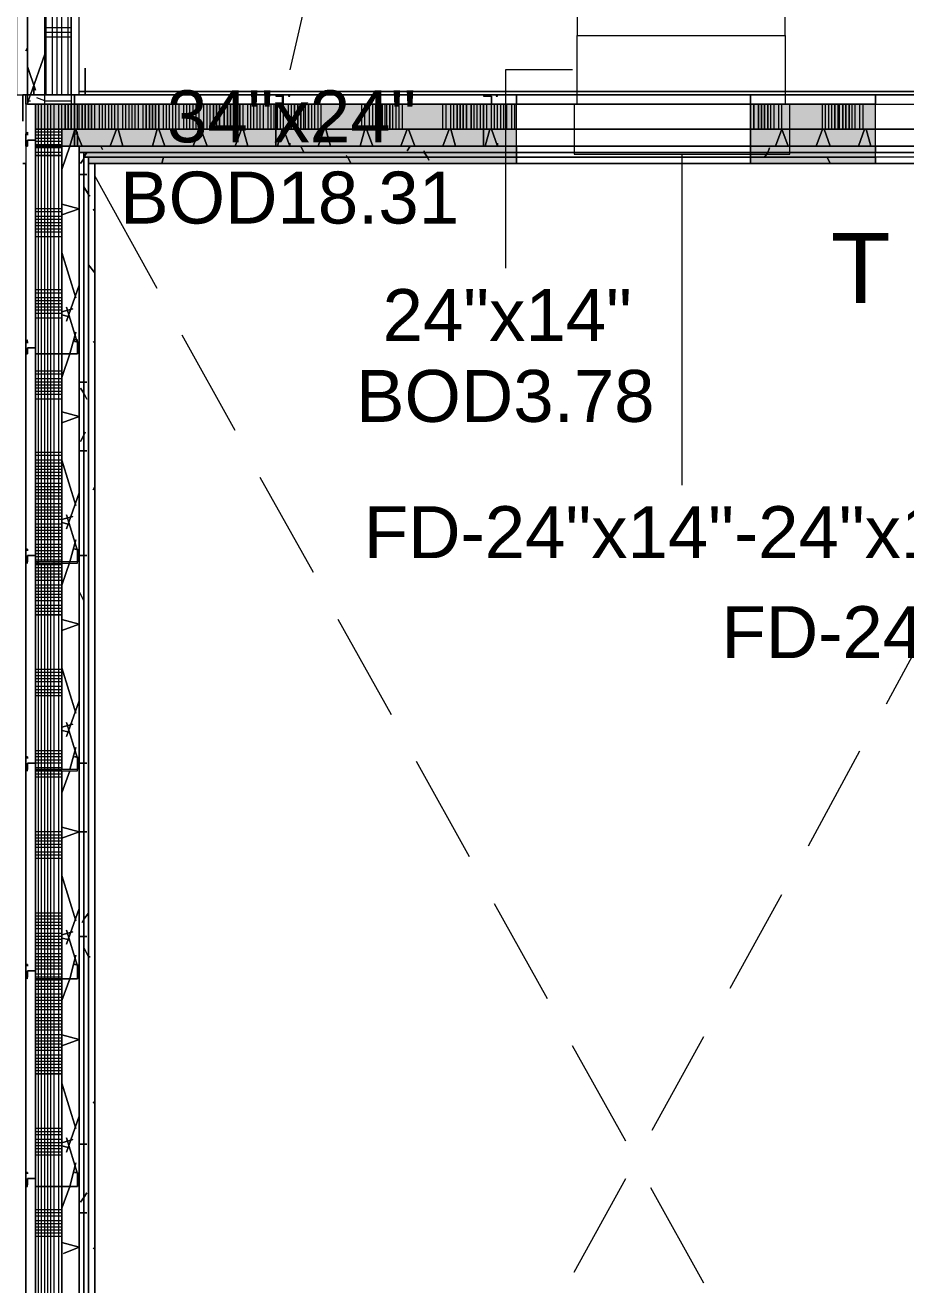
# Model space of a CAD drawing. Header units: metres. Extents: x 29 to 268, y -7 to 151.
# Drawn here: x 74.575 to 77.159, y 29.412 to 33.108 of the extents above; entities that cross this region are included whole.
import ezdxf

# ---------------------------------------------------------------- set-up
doc = ezdxf.new("R2010")
doc.units = ezdxf.units.M
doc.layers.add('HVAC - Ductos', color=5, linetype='Continuous', lineweight=50)
doc.layers.add('PDF2_Geometry', color=7, linetype='Continuous', true_color=0xaaaaaa)
doc.layers.add('PDF2_Solid Fills', color=7, linetype='Continuous', true_color=0xffffff)
doc.layers.add('PDF2_Text', color=7, linetype='Continuous')
doc.styles.add('PDF Helvetica', font='')
doc.styles.get('PDF Helvetica').set_extended_font_data('Helvetica')

msp = doc.modelspace()

# ---------------------------------------------------------------- hatches: boundary and pattern name
at = {"layer": 'PDF2_Solid Fills', "lineweight": 0, "transparency": 33554559}
h = msp.add_hatch(color=256, dxfattribs=at)
h.paths.add_polyline_path([(76.0164, 32.8033), (76.0164, 32.8767), (74.6048, 32.8767), (74.6048, 32.8033)])
h.paths.add_polyline_path([(78.0285, 32.8767), (78.0285, 32.8033), (78.0744, 32.8033), (78.0744, 32.8767)])
h.paths.add_polyline_path([(77.7535, 32.8767), (77.7535, 32.8033), (78.0239, 32.8033), (78.0239, 32.8767)])
h.paths.add_polyline_path([(76.7039, 32.8767), (76.7039, 32.8033), (77.0706, 32.8033), (77.0706, 32.8767)])
h = msp.add_hatch(color=256, dxfattribs=at)
h.paths.add_polyline_path([(76.0164, 32.8033), (76.0164, 32.8767), (74.6048, 32.8767), (74.6048, 32.8033)])
h.paths.add_polyline_path([(78.0285, 32.8767), (78.0285, 32.8033), (78.0744, 32.8033), (78.0744, 32.8767)])
h.paths.add_polyline_path([(77.7535, 32.8767), (77.7535, 32.8033), (78.0239, 32.8033), (78.0239, 32.8767)])
h.paths.add_polyline_path([(76.7039, 32.8767), (76.7039, 32.8033), (77.0706, 32.8033), (77.0706, 32.8767)])
h = msp.add_hatch(color=256, dxfattribs=at)
h.paths.add_polyline_path([(76.0164, 32.7529), (76.0164, 32.8033), (74.6827, 32.8033), (74.6827, 32.7529)])
h.paths.add_polyline_path([(77.7535, 32.8033), (77.7535, 32.7529), (78.0239, 32.7529), (78.0239, 32.8033)])
h.paths.add_polyline_path([(76.7039, 32.8033), (76.7039, 32.7529), (77.0706, 32.7529), (77.0706, 32.8033)])
h = msp.add_hatch(color=256, dxfattribs=at)
h.paths.add_polyline_path([(76.0164, 32.7529), (76.0164, 32.8033), (74.6827, 32.8033), (74.6827, 32.7529)])
h.paths.add_polyline_path([(77.7535, 32.8033), (77.7535, 32.7529), (78.0239, 32.7529), (78.0239, 32.8033)])
h.paths.add_polyline_path([(76.7039, 32.8033), (76.7039, 32.7529), (77.0706, 32.7529), (77.0706, 32.8033)])
h = msp.add_hatch(color=256, dxfattribs=at)
h.paths.add_polyline_path([(76.0164, 32.7345), (76.0164, 32.7529), (74.7331, 32.7529), (74.7331, 32.7345)])
h.paths.add_polyline_path([(77.7535, 32.7529), (77.7535, 32.7345), (78.0102, 32.7345), (78.0102, 32.7529)])
h.paths.add_polyline_path([(76.7039, 32.7529), (76.7039, 32.7345), (77.0706, 32.7345), (77.0706, 32.7529)])
h = msp.add_hatch(color=256, dxfattribs=at)
h.paths.add_polyline_path([(76.0164, 32.7345), (76.0164, 32.7529), (74.7331, 32.7529), (74.7331, 32.7345)])
h.paths.add_polyline_path([(77.7535, 32.7529), (77.7535, 32.7345), (78.0102, 32.7345), (78.0102, 32.7529)])
h.paths.add_polyline_path([(76.7039, 32.7529), (76.7039, 32.7345), (77.0706, 32.7345), (77.0706, 32.7529)])
h = msp.add_hatch(color=256, dxfattribs=at)
h.paths.add_polyline_path([(76.0164, 32.7208), (76.0164, 32.7345), (74.7468, 32.7345), (74.7468, 32.7208)])
h.paths.add_polyline_path([(77.9919, 32.7208), (77.9919, 32.7345), (77.7535, 32.7345), (77.7535, 32.7208)])
h.paths.add_polyline_path([(77.0706, 32.7208), (77.0706, 32.7345), (76.7039, 32.7345), (76.7039, 32.7208)])
h = msp.add_hatch(color=256, dxfattribs=at)
h.paths.add_polyline_path([(76.0164, 32.7208), (76.0164, 32.7345), (74.7468, 32.7345), (74.7468, 32.7208)])
h.paths.add_polyline_path([(77.9919, 32.7208), (77.9919, 32.7345), (77.7535, 32.7345), (77.7535, 32.7208)])
h.paths.add_polyline_path([(77.0706, 32.7208), (77.0706, 32.7345), (76.7039, 32.7345), (76.7039, 32.7208)])
h = msp.add_hatch(color=256, dxfattribs=at)
h.paths.add_polyline_path([(76.0164, 32.7025), (76.0164, 32.7208), (74.7606, 32.7208), (74.7606, 32.7025)])
h.paths.add_polyline_path([(77.7535, 32.7208), (77.7535, 32.7025), (77.9781, 32.7025), (77.9781, 32.7208)])
h.paths.add_polyline_path([(76.7039, 32.7208), (76.7039, 32.7025), (77.0706, 32.7025), (77.0706, 32.7208)])
h = msp.add_hatch(color=256, dxfattribs=at)
h.paths.add_polyline_path([(76.0164, 32.7025), (76.0164, 32.7208), (74.7606, 32.7208), (74.7606, 32.7025)])
h.paths.add_polyline_path([(77.7535, 32.7208), (77.7535, 32.7025), (77.9781, 32.7025), (77.9781, 32.7208)])
h.paths.add_polyline_path([(76.7039, 32.7208), (76.7039, 32.7025), (77.0706, 32.7025), (77.0706, 32.7208)])

# ---------------------------------------------------------------- linework, layer by layer
at = {"layer": 'HVAC - Ductos', "lineweight": 0}
for points in [[(75.4068, 33.2158), (75.3518, 32.9775)], [(76.1951, 33.1791), (76.1951, 33.0783), (76.8048, 33.0783), (76.8048, 33.1791)], [(76.1814, 32.9775), (75.9843, 32.9775), (75.9843, 32.3954)], [(76.5023, 32.7299), (76.5023, 31.7583)]]:
    msp.add_lwpolyline(points, dxfattribs=at)
for points in [[(76.1951, 32.8767), (76.1951, 33.0783), (76.8048, 33.0783), (76.8048, 32.8767)], [(76.186, 32.7299), (76.8185, 32.7299), (76.8185, 32.8767), (76.186, 32.8767)]]:
    msp.add_lwpolyline(points, close=True, dxfattribs=at)
at = {"layer": 'PDF2_Geometry', "lineweight": 0}
for points in [[(74.5772, 27.8716), (74.5772, 27.3537), (74.7789, 27.3537), (74.7789, 32.7025), (76.0164, 32.7025), (76.0164, 32.9041), (74.7331, 32.9041), (74.7331, 34.3709), (74.7514, 34.3709), (75.0951, 34.3709), (75.0951, 34.5541), (74.5497, 34.5541), (73.7568, 34.5541), (73.7568, 34.3342), (74.5497, 34.3342), (74.5497, 32.9041), (74.5681, 32.9041)], [(74.5818, 34.5221), (74.5818, 32.9041), (74.5818, 34.4717)], [(74.5818, 34.3663), (74.5818, 32.9041), (74.5818, 32.8767), (74.6048, 32.8767), (74.6322, 32.8767), (74.6322, 32.9041), (74.6322, 33.5825)], [(77.0706, 32.7025), (76.7039, 32.7025), (76.7039, 32.9041), (76.7039, 32.8767), (76.0164, 32.8767), (75.9431, 32.8767), (76.0164, 32.8767), (76.0164, 32.9041), (74.7193, 32.9041), (74.7331, 32.9041), (74.7331, 34.3709), (74.7101, 34.3709), (74.7101, 34.1921), (74.7101, 33.5825), (74.7101, 32.9041), (74.7101, 32.8767), (74.6322, 32.8767)], [(74.6322, 33.5825), (74.6322, 32.9041), (74.6322, 33.5825)], [(74.7101, 33.5825), (74.7101, 32.9041), (74.7101, 33.5825)], [(74.7514, 32.9821), (74.7514, 32.9821)], [(74.5772, 32.9041), (74.5772, 32.8767), (74.5772, 32.7896)], [(74.7331, 27.3537), (74.7331, 32.7529), (74.6827, 32.7529), (74.6827, 32.1433), (74.6827, 31.5337), (74.6827, 30.9241), (74.6827, 31.5337), (74.6827, 32.1433), (74.6827, 32.7529), (74.6827, 32.8033), (74.6048, 32.8033), (74.6048, 27.3537), (74.6048, 32.7025), (74.6048, 32.8033), (74.6048, 32.8767), (74.6322, 32.8767), (74.7101, 32.8767), (74.7193, 32.8767), (75.3289, 32.8767), (74.7193, 32.8767), (74.5772, 32.8767), (74.5772, 32.9041)], [(74.5956, 32.9041), (74.5956, 32.9041)], [(74.6002, 32.9317), (74.6002, 32.9317)], [(74.6002, 32.9087), (74.6002, 32.9087)], [(74.7789, 27.3537), (74.7789, 32.7025), (76.0164, 32.7025), (76.0164, 32.9041), (76.7039, 32.9041), (76.0164, 32.9041), (76.0164, 32.8767)], [(76.7039, 32.7529), (76.7039, 32.8033), (76.0164, 32.8033), (76.0164, 32.8767), (76.7039, 32.8767), (77.0706, 32.8767), (77.7535, 32.8767), (77.7535, 32.9041), (77.0706, 32.9041), (77.0706, 32.8767), (77.7535, 32.8767)], [(77.9919, 24.5808), (77.9919, 32.7208), (77.9781, 32.7208), (77.7535, 32.7208), (77.0706, 32.7208), (77.0706, 32.7025), (77.0706, 32.9041), (77.7535, 32.9041), (77.7535, 32.8767), (77.7719, 32.8767), (77.9781, 32.8767), (78.0239, 32.8767), (77.7719, 32.8767), (77.7535, 32.8767), (77.7535, 32.9041), (78.1798, 32.9041), (78.1798, 32.8995), (78.1798, 32.8767), (78.0285, 32.8767), (78.0744, 32.8767), (78.0744, 32.8033), (78.0285, 32.8033)], [(74.5772, 32.1799), (74.5772, 32.7025), (74.5772, 27.3537), (74.5772, 27.8716), (74.5772, 27.3537), (74.6048, 27.3537), (74.6048, 32.8767), (74.5772, 32.8767), (74.5772, 32.7896)], [(75.3289, 32.8767), (74.7193, 32.8767), (74.6048, 32.8767), (74.6048, 32.8033), (74.7193, 32.8033), (75.3106, 32.8033), (75.9201, 32.8033), (76.0164, 32.8033), (76.7039, 32.8033)], [(74.6827, 30.9241), (74.6827, 31.5337), (74.6827, 32.1433), (74.6827, 32.7025), (74.6827, 32.7529), (74.6827, 32.8033), (74.7193, 32.8033), (75.3106, 32.8033), (75.9201, 32.8033), (76.0164, 32.8033), (76.0164, 32.8767), (75.9431, 32.8767)], [(74.7193, 32.8767), (74.7193, 32.8767)], [(75.9385, 32.8767), (75.3335, 32.8767)], [(75.9568, 32.8767), (75.9568, 32.8767)], [(76.7039, 32.8767), (76.7039, 32.8033), (77.0706, 32.8033), (77.7489, 32.8033), (77.0706, 32.8033), (77.0706, 32.8767)], [(75.9201, 32.84), (75.9201, 32.84)], [(74.7468, 27.3537), (74.7468, 32.7025), (74.7468, 32.7208), (74.7468, 32.7345), (76.0164, 32.7345), (76.7039, 32.7345), (76.7039, 32.7529), (76.0164, 32.7529), (76.0164, 32.8033)], [(77.0706, 32.7529), (77.0706, 32.8033)], [(74.5772, 32.7529), (74.5772, 32.1799), (74.5772, 32.7025), (74.5727, 32.7025), (74.5681, 32.7025), (74.5727, 32.7025), (74.5772, 32.7025), (74.5772, 27.3583), (74.5772, 32.7025), (74.5772, 32.1799), (74.5772, 32.7025), (74.5727, 32.7025), (74.5681, 32.7025), (74.5727, 32.7025), (74.5772, 32.7025), (74.5772, 27.3537), (74.5772, 27.8716), (74.5772, 27.3537), (74.5772, 27.8716)], [(74.5772, 32.7529), (74.5772, 32.7025), (74.5772, 32.1799)], [(74.7331, 27.3537), (74.7331, 32.7025), (74.7331, 32.7345), (74.7331, 32.7529), (76.0164, 32.7529), (76.0164, 32.7345)], [(76.0164, 32.7529), (76.7039, 32.7529), (77.0706, 32.7529), (77.7535, 32.7529), (77.7535, 32.7345), (77.9781, 32.7345), (77.9919, 32.7345), (78.0102, 32.7345), (78.0102, 24.567), (77.9919, 24.567), (77.9781, 24.567), (74.7468, 24.567), (74.7468, 24.5808), (74.7468, 24.599), (74.7468, 27.3491)], [(75.3289, 32.7529), (75.3289, 32.7529)], [(75.9523, 32.7529), (75.9523, 32.7529)], [(75.9614, 32.7575), (75.9614, 32.7621)], [(77.7535, 32.7529), (77.0706, 32.7529), (77.0706, 32.7345), (77.7535, 32.7345), (77.0706, 32.7345)], [(74.7606, 27.3537), (74.7606, 32.7025), (74.7606, 32.7208), (76.0164, 32.7208), (76.0164, 32.7025), (76.7039, 32.7025), (76.0164, 32.7025)], [(74.7789, 27.3491), (74.7789, 24.599), (74.7789, 24.5945), (77.9781, 24.5945), (77.9781, 32.7025), (77.7535, 32.7025), (77.0706, 32.7025), (77.7535, 32.7025), (77.0706, 32.7025), (77.7535, 32.7025), (77.7535, 32.7208), (77.0706, 32.7208), (77.0706, 32.7345), (76.7039, 32.7345), (76.0164, 32.7345), (76.0164, 32.7208)], [(76.7039, 32.7345), (76.7039, 32.7208), (76.0164, 32.7208), (76.7039, 32.7208), (77.0706, 32.7208)], [(76.7039, 32.7025), (76.7039, 32.7208)], [(74.7789, 32.7025), (74.7789, 27.3537), (74.7789, 32.7025)], [(74.7789, 32.7025), (76.0164, 32.7025), (74.7789, 32.7025)], [(76.7039, 32.7025), (77.0706, 32.7025), (76.7039, 32.7025)], [(74.9622, 32.3358), (74.7789, 32.6658)], [(75.1914, 31.9187), (75.0356, 32.1983)], [(74.5772, 32.1433), (74.5772, 31.5704)], [(74.5772, 32.1433), (74.5772, 31.5704)], [(74.7193, 32.1433), (74.7193, 32.1433)], [(74.7285, 32.1525), (74.7285, 32.1525)], [(75.4206, 31.5016), (75.2647, 31.7812)], [(74.5772, 31.5337), (74.5772, 30.9608)], [(74.5772, 31.5337), (74.5772, 30.9608)], [(74.6093, 31.5291), (74.6139, 31.5337)], [(77.1027, 31.1166), (77.2539, 31.3962)], [(75.6497, 31.0845), (75.4939, 31.3641)], [(76.8735, 30.6995), (77.0247, 30.9791)], [(75.8789, 30.6675), (75.7231, 30.9471)], [(74.5772, 30.9241), (74.5772, 30.3512)], [(74.5772, 30.9241), (74.5772, 30.3512)], [(74.6827, 27.3537), (74.6827, 27.8716), (74.6827, 28.4812), (74.6827, 29.0908), (74.6827, 29.7004), (74.6827, 30.31), (74.6827, 30.9196), (74.6827, 30.31), (74.6827, 29.7004), (74.6827, 29.0908), (74.6827, 28.4812), (74.6827, 27.8716), (74.6827, 27.3537), (74.6048, 27.3537)], [(74.6277, 30.9196), (74.6277, 30.9241)], [(74.6827, 30.9196), (74.6827, 30.31), (74.6827, 29.7004), (74.6827, 29.0908)], [(76.6443, 30.2825), (76.7956, 30.5575)], [(76.1081, 30.2504), (75.9523, 30.5299)], [(74.5772, 30.3146), (74.5772, 29.7416)], [(74.5772, 30.3146), (74.5772, 29.7416)], [(76.4152, 29.8654), (76.5664, 30.1404)], [(76.3373, 29.8333), (76.1814, 30.1129)], [(76.186, 29.4483), (76.3373, 29.7233)], [(74.5772, 29.7049), (74.5772, 29.132)], [(74.5772, 29.7049), (74.5772, 29.132)], [(76.5664, 29.4162), (76.4106, 29.6958)]]:
    msp.add_lwpolyline(points, dxfattribs=at)
at = {"layer": 'PDF2_Geometry', "color": 254, "lineweight": 0, "true_color": 0xeaeaea}
for points in [[(74.6368, 32.9041), (74.6368, 33.5825), (74.6368, 34.1921), (74.6368, 34.3937), (74.6368, 34.4717)], [(74.6552, 32.9041), (74.6552, 34.3709), (74.6552, 34.3937), (74.6552, 34.4717)], [(74.6689, 32.9041), (74.6689, 34.3709), (74.6689, 34.3937), (74.6689, 34.4717)], [(74.6827, 32.9041), (74.6827, 33.5825), (74.6827, 34.1921), (74.6827, 34.3937), (74.6827, 34.4717)], [(74.701, 32.9041), (74.701, 33.5825), (74.701, 34.1921), (74.701, 34.3937), (74.701, 34.4717)], [(74.6322, 33.1012), (74.7101, 33.1012)], [(74.6322, 33.0875), (74.7101, 33.0875)], [(74.6322, 33.0737), (74.7101, 33.0737)], [(74.6322, 32.8858), (74.7101, 32.8858)], [(75.3931, 32.7345), (75.3931, 32.7345)], [(75.3931, 32.7345), (75.3931, 32.7345)], [(76.7451, 32.7208), (76.7451, 32.7208)], [(76.7451, 32.7208), (76.7451, 32.7208)], [(74.7331, 31.6483), (74.7331, 31.6483)], [(74.7331, 31.6483), (74.7331, 31.6483)], [(74.7468, 30.4016), (74.7468, 30.4016)], [(74.7468, 30.4016), (74.7468, 30.4016)]]:
    msp.add_lwpolyline(points, dxfattribs=at)
for points in [[(74.5772, 33.0325), (74.5818, 33.0417)], [(74.7972, 32.7529), (74.8018, 32.7437)], [(75.3839, 32.7529), (75.3931, 32.7345)], [(75.6956, 32.7391), (75.7048, 32.7529)], [(74.7468, 32.7208), (74.756, 32.7345), (74.7468, 32.7208), (74.7468, 32.7162), (74.7377, 32.7025), (74.7468, 32.7162)], [(74.976, 32.7025), (74.9806, 32.7208)], [(75.5168, 32.7254), (75.5214, 32.7208), (75.5306, 32.7025), (75.5214, 32.7208)], [(75.746, 32.7345), (75.7552, 32.7208), (75.7597, 32.7117), (75.7552, 32.7208), (75.746, 32.7345), (75.746, 32.7391)], [(76.7451, 32.7208), (76.7543, 32.7345), (76.7589, 32.7483), (76.7543, 32.7345)], [(76.9285, 32.7208), (76.9377, 32.7025)], [(74.756, 32.6704), (74.7468, 32.6704), (74.7331, 32.6704), (74.7468, 32.6704)], [(74.7468, 32.6337), (74.7606, 32.6108), (74.7652, 32.6062), (74.7606, 32.6108)], [(74.7744, 32.565), (74.7789, 32.5696)], [(74.7606, 32.4092), (74.7606, 32.4046), (74.7789, 32.3817), (74.7606, 32.4046)], [(74.7744, 32.1799), (74.7789, 32.1754)], [(74.756, 32.0608), (74.7468, 32.0608), (74.7331, 32.0608), (74.7468, 32.0608)], [(74.7468, 32.0287), (74.756, 32.0104), (74.7468, 32.0287), (74.7377, 32.0425)], [(74.7468, 31.9049), (74.7514, 31.9141), (74.7468, 31.9049), (74.7377, 31.8866)], [(74.756, 31.8592), (74.7468, 31.8592), (74.7331, 31.8592), (74.7468, 31.8592)], [(74.7744, 31.7446), (74.7789, 31.7537)], [(74.756, 31.5521), (74.7468, 31.5521), (74.7331, 31.5521), (74.7468, 31.5521)], [(74.7331, 31.4466), (74.7468, 31.4192)], [(74.756, 30.9425), (74.7468, 30.9425), (74.7331, 30.9425), (74.7468, 30.9425)], [(74.7331, 30.86), (74.7331, 30.8692)], [(74.756, 30.7408), (74.7468, 30.7408), (74.7331, 30.7408), (74.7468, 30.7408)], [(74.7468, 30.4842), (74.7606, 30.5025), (74.7468, 30.4842), (74.7422, 30.475)], [(74.756, 30.4337), (74.7468, 30.4337), (74.7331, 30.4337), (74.7468, 30.4337)], [(74.7468, 30.4016), (74.7606, 30.3741), (74.7652, 30.3741), (74.7606, 30.3741)], [(74.7744, 29.9479), (74.7789, 29.9433)], [(74.756, 29.8241), (74.7468, 29.8241), (74.7331, 29.8241), (74.7468, 29.8241)], [(74.7468, 29.6683), (74.756, 29.682), (74.7468, 29.6683), (74.7377, 29.6546)], [(74.756, 29.6225), (74.7468, 29.6225), (74.7331, 29.6225), (74.7468, 29.6225)], [(74.7744, 29.517), (74.7789, 29.5216)]]:
    msp.add_lwpolyline(points, close=True, dxfattribs=at)
at = {"layer": 'PDF2_Geometry', "color": 254, "lineweight": 0, "true_color": 0xdddddd}
for points in [[(74.5818, 32.8767), (74.591, 32.9041), (74.6322, 33.0233), (74.591, 32.9041)], [(74.5818, 32.8858), (74.591, 32.8858)], [(74.6322, 32.8858), (74.6093, 32.895)]]:
    msp.add_lwpolyline(points, dxfattribs=at)
for points in [[(74.5818, 32.9867), (74.6048, 32.9179)], [(74.7193, 32.7987), (74.7056, 32.7529), (74.6827, 32.6842), (74.7056, 32.7529)], [(74.7239, 32.8033), (74.7285, 32.785), (74.7422, 32.7529), (74.7285, 32.785)], [(74.8431, 32.8033), (74.8247, 32.7529)], [(74.8477, 32.8033), (74.8614, 32.7529)], [(74.9622, 32.8033), (74.9485, 32.7529)], [(74.9668, 32.8033), (74.9851, 32.7529)], [(75.086, 32.8033), (75.0677, 32.7529)], [(75.0905, 32.8033), (75.1089, 32.7529)], [(75.2097, 32.8033), (75.1914, 32.7529)], [(75.2143, 32.8033), (75.2281, 32.7529)], [(75.3289, 32.8033), (75.3152, 32.7529)], [(75.3335, 32.8033), (75.3518, 32.7529)], [(75.4527, 32.8033), (75.4343, 32.7529)], [(75.4573, 32.8033), (75.471, 32.7529)], [(75.5718, 32.8033), (75.5581, 32.7529)], [(75.5764, 32.8033), (75.5948, 32.7529)], [(75.6956, 32.8033), (75.6773, 32.7529)], [(75.7002, 32.8033), (75.7185, 32.7529)], [(75.8193, 32.8033), (75.801, 32.7529)], [(75.8239, 32.8033), (75.8377, 32.7529)], [(75.9385, 32.8033), (75.9247, 32.7529)], [(75.9431, 32.8033), (75.9614, 32.7529)], [(76.7956, 32.8033), (76.8139, 32.7529), (76.7956, 32.8033), (76.7773, 32.7529)], [(76.9147, 32.8033), (76.8964, 32.7529)], [(76.9193, 32.8033), (76.9377, 32.7529)], [(77.0385, 32.8033), (77.0201, 32.7529)], [(77.0431, 32.8033), (77.0569, 32.7529)], [(74.7331, 32.5696), (74.6827, 32.5512), (74.7331, 32.5696), (74.6827, 32.5833)], [(74.6827, 32.4412), (74.7239, 32.3083)], [(74.7331, 32.345), (74.6964, 32.2396)], [(74.7147, 32.2762), (74.6827, 32.2671)], [(74.6964, 32.2808), (74.7285, 32.1754), (74.7331, 32.1708), (74.7285, 32.1754)], [(74.6827, 32.2579), (74.701, 32.2533)], [(74.7239, 32.2075), (74.7056, 32.1433), (74.6827, 32.0745), (74.7056, 32.1433)], [(74.7331, 31.96), (74.6827, 31.9416), (74.7331, 31.96), (74.6827, 31.9737)], [(74.6827, 31.8316), (74.7239, 31.6987)], [(74.7331, 31.7354), (74.6964, 31.6299)], [(74.7147, 31.6666), (74.6827, 31.6575)], [(74.6827, 31.6483), (74.701, 31.6437)], [(74.6964, 31.6712), (74.7285, 31.5658), (74.7331, 31.5612), (74.7285, 31.5658)], [(74.7239, 31.5979), (74.7056, 31.5337), (74.6827, 31.465), (74.7056, 31.5337)], [(74.7331, 31.3504), (74.6827, 31.3321), (74.7331, 31.3504), (74.6827, 31.3641)], [(74.6827, 31.2221), (74.7239, 31.0891)], [(74.7331, 31.1258), (74.6964, 31.0204)], [(74.7147, 31.0571), (74.6827, 31.0479)], [(74.6964, 31.0616), (74.7285, 30.9562), (74.7331, 30.9516), (74.7285, 30.9562)], [(74.6827, 31.0388), (74.701, 31.0342)], [(74.7239, 30.9883), (74.7056, 30.9241)], [(74.7056, 30.9196), (74.6827, 30.8554)], [(74.7331, 30.7408), (74.6827, 30.7225), (74.7331, 30.7408), (74.6827, 30.7546)], [(74.6827, 30.6125), (74.7239, 30.4796)], [(74.7331, 30.5162), (74.6964, 30.4108)], [(74.7147, 30.4475), (74.6827, 30.4383)], [(74.6827, 30.4291), (74.701, 30.4245)], [(74.6964, 30.452), (74.7285, 30.3466), (74.7331, 30.342), (74.7285, 30.3466)], [(74.7239, 30.3787), (74.7056, 30.31), (74.6827, 30.2458), (74.7056, 30.31)], [(74.7331, 30.1312), (74.6827, 30.1129), (74.7331, 30.1312), (74.6827, 30.145)], [(74.6827, 30.0029), (74.7239, 29.87)], [(74.7331, 29.9066), (74.6964, 29.8012)], [(74.7147, 29.8379), (74.6827, 29.8287)], [(74.6964, 29.8425), (74.7285, 29.737), (74.7331, 29.7325), (74.7285, 29.737)], [(74.6827, 29.8196), (74.701, 29.815)], [(74.7239, 29.7692), (74.7056, 29.7004), (74.6827, 29.6362), (74.7056, 29.7004)], [(74.7331, 29.5216), (74.6872, 29.5033), (74.7331, 29.5216), (74.6827, 29.5354)]]:
    msp.add_lwpolyline(points, close=True, dxfattribs=at)
at = {"layer": 'PDF2_Geometry', "lineweight": 0}
for points in [[(74.7514, 32.9041), (74.7514, 32.9821), (74.7514, 32.9041), (74.6002, 32.9041)], [(74.5681, 32.9041), (74.5681, 32.8262), (74.5681, 32.9041), (74.7193, 32.9041)], [(74.6002, 32.9317), (74.6002, 32.9041)], [(74.7193, 32.7529), (74.7468, 32.7529), (74.7193, 32.7529), (74.7193, 32.9041), (74.7972, 32.9041), (74.7193, 32.9041)], [(74.7193, 32.8767), (74.7193, 32.9041)], [(78.0285, 32.9133), (74.7514, 32.9133), (74.7331, 32.9133), (74.7514, 32.9133)], [(78.0285, 32.9133), (74.7514, 32.9133), (74.7331, 32.9133), (74.7514, 32.9133)], [(78.0285, 32.9041), (74.7514, 32.9041), (78.0285, 32.9041), (74.7514, 32.9041), (74.7331, 32.9041), (78.0423, 32.9041), (78.0331, 32.9041), (78.0423, 32.9041), (74.7331, 32.9041), (74.7514, 32.9041)], [(74.8155, 32.9041), (78.0193, 32.9041)], [(75.3518, 32.8767), (75.3335, 32.8767), (75.3335, 32.8995), (75.3289, 32.9041), (75.3152, 32.9041), (75.3106, 32.9041), (75.3152, 32.9041), (75.3518, 32.9041), (75.3473, 32.9041), (75.3473, 32.8995), (75.3518, 32.8995), (75.3518, 32.9041), (75.3106, 32.9041), (75.3106, 32.8995), (75.3289, 32.8995), (75.3289, 32.8767), (75.3106, 32.8767), (75.3106, 32.7529), (75.3518, 32.7529), (75.3518, 32.7621), (75.3518, 32.7529), (75.3106, 32.7529), (75.3106, 32.8767)], [(75.9614, 32.8767), (75.9431, 32.8767), (75.9431, 32.8995), (75.9385, 32.9041), (75.9247, 32.9041), (75.9614, 32.9041), (75.9568, 32.9041), (75.9568, 32.8995), (75.9614, 32.8995), (75.9614, 32.9041), (75.9201, 32.9041), (75.9201, 32.8995), (75.9385, 32.8995), (75.9431, 32.8995), (75.9431, 32.8767), (75.9201, 32.8767), (75.9201, 32.7529), (75.9614, 32.7529), (75.9614, 32.7621), (75.9614, 32.7529), (75.9201, 32.7529), (75.9201, 32.8767)], [(77.0706, 32.9041), (76.7039, 32.9041), (76.7039, 32.7025), (77.0706, 32.7025)], [(77.0706, 32.9041), (76.7039, 32.9041), (76.7039, 32.8767), (77.0706, 32.8767)], [(75.9385, 32.8767), (75.3335, 32.8767)], [(76.7039, 32.8767), (76.7039, 32.8033), (77.0706, 32.8033), (77.0706, 32.8767)], [(74.6048, 32.7942), (74.6048, 32.7712), (74.5818, 32.7712), (74.5818, 32.7529), (74.5772, 32.7529), (74.5772, 32.7896), (74.5818, 32.7942), (74.5818, 32.7896), (74.5818, 32.785), (74.5818, 32.7896), (74.5818, 32.7942), (74.5772, 32.7896), (74.5772, 32.7529), (74.5818, 32.7529), (74.5818, 32.7712), (74.6048, 32.7712), (74.6048, 32.7529), (74.7285, 32.7529), (74.7285, 32.7896), (74.7285, 32.7942), (74.7193, 32.7942), (74.7193, 32.7896), (74.7285, 32.7896), (74.7285, 32.7529), (74.6048, 32.7529)], [(76.0164, 32.7529), (76.0164, 32.8033), (75.9201, 32.8033), (75.3106, 32.8033), (74.7193, 32.8033), (74.6827, 32.8033), (74.6827, 32.7529)], [(76.7039, 32.8033), (76.7039, 32.7529), (77.0706, 32.7529), (77.0706, 32.8033)], [(76.0164, 32.7345), (76.0164, 32.7529), (74.7331, 32.7529), (74.7331, 32.7345)], [(76.7039, 32.7529), (76.7039, 32.7345), (77.0706, 32.7345), (77.0706, 32.7529)], [(74.7331, 27.3537), (74.7468, 27.3537), (74.7468, 32.7345), (74.7331, 32.7345)], [(76.0164, 32.7208), (76.0164, 32.7345), (74.7468, 32.7345), (74.7468, 32.7208)], [(74.7468, 27.3537), (74.7606, 27.3537), (74.7606, 32.7208), (74.7468, 32.7208)], [(76.0164, 32.7025), (76.0164, 32.7208), (74.7606, 32.7208), (74.7606, 32.7025)], [(76.7039, 32.7345), (76.7039, 32.7208), (77.0706, 32.7208), (77.0706, 32.7345)], [(76.7039, 32.7208), (76.7039, 32.7025), (77.0706, 32.7025), (77.0706, 32.7208)], [(74.7606, 27.3537), (74.7789, 27.3537), (74.7789, 32.7025), (74.7606, 32.7025)], [(76.0164, 32.7025), (76.7039, 32.7025)], [(74.6048, 32.1845), (74.6048, 32.1617), (74.5818, 32.1617), (74.5818, 32.1433), (74.5772, 32.1433), (74.5772, 32.1799), (74.5818, 32.1799), (74.5818, 32.1754), (74.5818, 32.1799), (74.5818, 32.1845), (74.5772, 32.1799), (74.5772, 32.1433), (74.5818, 32.1433), (74.5818, 32.1617), (74.6048, 32.1617), (74.6048, 32.1433), (74.7285, 32.1433), (74.7285, 32.1799), (74.7285, 32.1845), (74.7193, 32.1845), (74.7193, 32.1799), (74.7285, 32.1799), (74.7285, 32.1433), (74.6048, 32.1433)], [(74.5772, 31.5704), (74.5772, 32.1433)], [(74.5772, 32.1433), (74.5772, 31.5704)], [(74.6048, 31.5704), (74.6048, 31.5521), (74.5818, 31.5521), (74.5818, 31.5337), (74.5772, 31.5337), (74.5772, 31.5704), (74.5818, 31.5704), (74.5818, 31.5658), (74.5818, 31.5704), (74.5772, 31.5704), (74.5772, 31.5337), (74.5818, 31.5291), (74.5818, 31.5337), (74.5818, 31.5521), (74.6048, 31.5521), (74.6048, 31.5337), (74.6048, 31.5291), (74.7285, 31.5291), (74.7285, 31.5337), (74.7285, 31.5704), (74.7193, 31.5704), (74.7285, 31.5704), (74.7285, 31.5337), (74.6048, 31.5337)], [(74.5772, 30.9608), (74.5772, 31.5337)], [(74.5772, 31.5337), (74.5772, 30.9608)], [(74.6048, 30.9608), (74.6048, 30.9425), (74.5818, 30.9425), (74.5818, 30.9241), (74.5772, 30.9241), (74.5772, 30.9608), (74.5818, 30.9608), (74.5818, 30.9562), (74.5818, 30.9608), (74.5772, 30.9608), (74.5772, 30.9241), (74.5818, 30.9196), (74.5818, 30.9241), (74.5818, 30.9425), (74.6048, 30.9425), (74.6048, 30.9241), (74.6048, 30.9196), (74.7285, 30.9196), (74.7285, 30.9241), (74.7285, 30.9608), (74.7193, 30.9608), (74.7285, 30.9608), (74.7285, 30.9241), (74.6048, 30.9241)], [(74.5772, 30.3512), (74.5772, 30.9241)], [(74.5772, 30.9241), (74.5772, 30.3512)], [(74.6048, 30.3512), (74.6048, 30.3329), (74.5818, 30.3329), (74.5818, 30.3146), (74.5772, 30.3146), (74.5772, 30.3512), (74.5818, 30.3512), (74.5818, 30.3466), (74.5818, 30.3512), (74.5772, 30.3512), (74.5772, 30.3146), (74.5818, 30.31), (74.5818, 30.3146), (74.5818, 30.3329), (74.6048, 30.3329), (74.6048, 30.3146), (74.6048, 30.31), (74.7285, 30.31), (74.7285, 30.3146), (74.7285, 30.3512), (74.7193, 30.3512), (74.7285, 30.3512), (74.7285, 30.3146), (74.7285, 30.31), (74.6048, 30.31), (74.6048, 30.3146)], [(74.5772, 29.7416), (74.5772, 30.3146)], [(74.5772, 30.3146), (74.5772, 29.7416)], [(74.6048, 29.7416), (74.6048, 29.7233), (74.5818, 29.7233), (74.5818, 29.7187), (74.5818, 29.7049), (74.5772, 29.7049), (74.5772, 29.7416), (74.5818, 29.7416), (74.5818, 29.737), (74.5818, 29.7416), (74.5772, 29.7416), (74.5772, 29.7004), (74.5818, 29.7004), (74.5818, 29.7187), (74.5818, 29.7233), (74.6048, 29.7233), (74.6048, 29.7049), (74.6048, 29.7004), (74.7285, 29.7004), (74.7285, 29.7049), (74.7285, 29.7416), (74.7193, 29.7416), (74.7285, 29.7416), (74.7285, 29.7049), (74.7285, 29.7004), (74.6048, 29.7004), (74.6048, 29.7049)], [(74.5772, 29.132), (74.5772, 29.7049)], [(74.5772, 29.7049), (74.5772, 29.132)]]:
    msp.add_lwpolyline(points, close=True, dxfattribs=at)
at = {"layer": 'PDF2_Geometry', "color": 254, "lineweight": 0, "true_color": 0xd4d4d4}
for points in [[(74.6139, 31.5337), (74.6139, 32.1433), (74.6139, 32.7529), (74.6139, 32.8033), (74.6139, 32.8767)], [(74.6231, 31.5337), (74.6231, 32.1433), (74.6231, 32.7529), (74.6231, 32.8033), (74.6231, 32.8767)], [(74.6322, 31.5337), (74.6322, 32.1433), (74.6322, 32.7529), (74.6322, 32.8033), (74.6322, 32.8767)], [(74.6414, 31.5337), (74.6414, 32.1433), (74.6414, 32.7529), (74.6414, 32.8033), (74.6414, 32.8767)], [(74.6506, 31.5337), (74.6506, 32.1433), (74.6506, 32.7529), (74.6506, 32.8033), (74.6506, 32.8767)], [(74.6597, 27.3537), (74.6597, 32.8033), (74.6597, 32.8767)], [(74.6735, 27.3537), (74.6735, 32.8033), (74.6735, 32.8767)], [(74.6827, 32.8033), (74.6827, 32.8767)], [(74.7285, 32.8033), (74.7285, 32.8767)], [(74.7331, 32.8033), (74.7331, 32.8767)], [(74.7789, 32.8033), (74.7789, 32.8767)], [(74.7927, 32.8033), (74.7927, 32.8767)], [(74.8018, 32.8033), (74.8018, 32.8767)], [(74.811, 32.8033), (74.811, 32.8767)], [(74.8201, 32.8033), (74.8201, 32.8767)], [(74.8293, 32.8033), (74.8293, 32.8767)], [(74.8385, 32.8033), (74.8385, 32.8767)], [(74.8477, 32.8033), (74.8477, 32.8767)], [(74.8614, 32.8033), (74.8614, 32.8767)], [(74.8706, 32.8033), (74.8706, 32.8767)], [(74.8798, 32.8033), (74.8798, 32.8767)], [(74.8889, 32.8033), (74.8889, 32.8767)], [(74.8981, 32.8033), (74.8981, 32.8767)], [(74.9072, 32.8033), (74.9072, 32.8767)], [(74.921, 32.8033), (74.921, 32.8767)], [(74.9302, 32.8033), (74.9302, 32.8767)], [(74.9806, 32.8033), (74.9806, 32.8767)], [(74.9897, 32.8033), (74.9897, 32.8767)], [(74.9989, 32.8033), (74.9989, 32.8767)], [(75.0081, 32.8033), (75.0081, 32.8767)], [(75.0172, 32.8033), (75.0172, 32.8767)], [(75.0264, 32.8033), (75.0264, 32.8767)], [(75.0402, 32.8033), (75.0402, 32.8767)], [(75.0494, 32.8033), (75.0494, 32.8767)], [(75.0585, 32.8033), (75.0585, 32.8767)], [(75.0677, 32.8033), (75.0677, 32.8767)], [(75.0768, 32.8033), (75.0768, 32.8767)], [(75.086, 32.8033), (75.086, 32.8767)], [(75.0997, 32.8033), (75.0997, 32.8767)], [(75.1089, 32.8033), (75.1089, 32.8767)], [(75.1181, 32.8033), (75.1181, 32.8767)], [(75.2143, 32.8033), (75.2143, 32.8767)], [(75.2281, 32.8033), (75.2281, 32.8767)], [(75.2372, 32.8033), (75.2372, 32.8767)], [(75.2464, 32.8033), (75.2464, 32.8767)], [(75.2556, 32.8033), (75.2556, 32.8767)], [(75.2647, 32.8033), (75.2647, 32.8767)], [(75.2739, 32.8033), (75.2739, 32.8767)], [(75.2877, 32.8033), (75.2877, 32.8767)], [(75.2968, 32.8033), (75.2968, 32.8767)], [(75.306, 32.8033), (75.306, 32.8767)], [(75.3152, 32.8033), (75.3152, 32.8767)], [(75.3244, 32.8033), (75.3244, 32.8767)], [(75.3335, 32.8033), (75.3335, 32.8767)], [(75.3473, 32.8033), (75.3473, 32.8767)], [(75.3564, 32.8033), (75.3564, 32.8767)], [(75.3931, 32.8033), (75.3931, 32.8767)], [(75.3977, 32.8033), (75.3977, 32.8767)], [(75.416, 32.8033), (75.416, 32.8767)], [(75.4252, 32.8033), (75.4252, 32.8767)], [(75.4343, 32.8033), (75.4343, 32.8767)], [(75.4435, 32.8033), (75.4435, 32.8767)], [(75.5627, 32.8033), (75.5627, 32.8767)], [(75.5718, 32.8033), (75.5718, 32.8767)], [(75.5856, 32.8033), (75.5856, 32.8767)], [(75.5948, 32.8033), (75.5948, 32.8767)], [(75.6314, 32.8033), (75.6314, 32.8767)], [(75.636, 32.8033), (75.636, 32.8767)], [(75.6543, 32.8033), (75.6543, 32.8767)], [(75.6635, 32.8033), (75.6635, 32.8767)], [(75.6727, 32.8033), (75.6727, 32.8767)], [(75.6818, 32.8033), (75.6818, 32.8767)], [(75.801, 32.8033), (75.801, 32.8767)], [(75.8101, 32.8033), (75.8101, 32.8767)], [(75.8239, 32.8033), (75.8239, 32.8767)], [(75.8331, 32.8033), (75.8331, 32.8767)], [(75.8423, 32.8033), (75.8423, 32.8767)], [(75.8927, 32.8033), (75.8927, 32.8767)], [(75.9018, 32.8033), (75.9018, 32.8767)], [(75.911, 32.8033), (75.911, 32.8767)], [(75.9201, 32.8033), (75.9201, 32.8767)], [(75.9293, 32.8033), (75.9293, 32.8767)], [(75.9431, 32.8033), (75.9431, 32.8767)], [(75.9523, 32.8033), (75.9523, 32.8767)], [(75.9614, 32.8033), (75.9614, 32.8767)], [(75.9706, 32.8033), (75.9706, 32.8767)], [(75.9798, 32.8033), (75.9798, 32.8767)], [(75.9889, 32.8033), (75.9889, 32.8767)], [(76.0027, 32.8033), (76.0027, 32.8767)], [(76.0118, 32.8033), (76.0118, 32.8767)], [(76.7039, 32.8033), (76.7039, 32.8767)], [(76.7635, 32.8033), (76.7635, 32.8767)], [(76.7727, 32.8033), (76.7727, 32.8767)], [(76.7864, 32.8033), (76.7864, 32.8767)], [(76.7956, 32.8033), (76.7956, 32.8767)], [(76.9147, 32.8033), (76.9147, 32.8767)], [(76.9239, 32.8033), (76.9239, 32.8767)], [(76.9331, 32.8033), (76.9331, 32.8767)], [(76.9423, 32.8033), (76.9423, 32.8767)], [(76.9606, 32.8033), (76.9606, 32.8767)], [(76.9652, 32.8033), (76.9652, 32.8767)], [(77.0019, 32.8033), (77.0019, 32.8767)], [(77.011, 32.8033), (77.011, 32.8767)], [(77.0247, 32.8033), (77.0247, 32.8767)], [(77.0339, 32.8033), (77.0339, 32.8767)], [(74.6827, 32.7942), (74.6048, 32.7942)], [(74.6827, 32.785), (74.6048, 32.785)], [(74.6827, 32.7758), (74.6048, 32.7758)], [(74.6827, 32.7667), (74.6048, 32.7667)], [(74.6827, 32.7575), (74.6048, 32.7575)], [(74.6827, 32.7483), (74.6048, 32.7483)], [(74.6827, 32.7345), (74.6048, 32.7345)], [(74.6827, 32.5696), (74.6048, 32.5696)], [(74.6827, 32.5604), (74.6048, 32.5604)], [(74.6827, 32.5467), (74.6048, 32.5467)], [(74.6827, 32.5375), (74.6048, 32.5375)], [(74.6827, 32.5283), (74.6048, 32.5283)], [(74.6827, 32.5192), (74.6048, 32.5192)], [(74.6827, 32.51), (74.6048, 32.51)], [(74.6827, 32.5008), (74.6048, 32.5008)], [(74.6827, 32.4871), (74.6048, 32.4871)], [(74.6827, 32.3312), (74.6048, 32.3312)], [(74.6827, 32.3221), (74.6048, 32.3221)], [(74.6827, 32.3083), (74.6048, 32.3083)], [(74.6827, 32.2991), (74.6048, 32.2991)], [(74.6827, 32.29), (74.6048, 32.29)], [(74.6827, 32.2808), (74.6048, 32.2808)], [(74.6827, 32.2717), (74.6048, 32.2717)], [(74.6827, 32.2625), (74.6048, 32.2625)], [(74.6827, 32.2487), (74.6048, 32.2487)], [(74.6827, 32.0929), (74.6048, 32.0929)], [(74.6827, 32.0837), (74.6048, 32.0837)], [(74.6827, 32.07), (74.6048, 32.07)], [(74.6827, 32.0608), (74.6048, 32.0608)], [(74.6827, 32.0517), (74.6048, 32.0517)], [(74.6827, 32.0425), (74.6048, 32.0425)], [(74.6827, 32.0333), (74.6048, 32.0333)], [(74.6827, 32.0241), (74.6048, 32.0241)], [(74.6827, 32.0104), (74.6048, 32.0104)], [(74.6827, 31.8546), (74.6048, 31.8546)], [(74.6827, 31.8454), (74.6048, 31.8454)], [(74.6827, 31.8316), (74.6048, 31.8316)], [(74.6827, 31.8225), (74.6048, 31.8225)], [(74.6827, 31.8133), (74.6048, 31.8133)], [(74.6827, 31.8041), (74.6048, 31.8041)], [(74.6827, 31.795), (74.6048, 31.795)], [(74.6827, 31.7858), (74.6048, 31.7858)], [(74.6827, 31.7766), (74.6048, 31.7766)], [(74.6827, 31.7629), (74.6048, 31.7629)], [(74.6827, 31.7537), (74.6048, 31.7537)], [(74.6827, 31.7446), (74.6048, 31.7446)], [(74.6827, 31.7354), (74.6048, 31.7354)], [(74.6827, 31.7262), (74.6048, 31.7262)], [(74.6827, 31.7171), (74.6048, 31.7171)], [(74.6827, 31.7033), (74.6048, 31.7033)], [(74.6827, 31.6942), (74.6048, 31.6942)], [(74.6827, 31.685), (74.6048, 31.685)], [(74.6827, 31.6758), (74.6048, 31.6758)], [(74.6827, 31.6666), (74.6048, 31.6666)], [(74.6827, 31.6575), (74.6048, 31.6575)], [(74.6827, 31.6437), (74.6048, 31.6437)], [(74.6827, 31.6345), (74.6048, 31.6345)], [(74.6827, 31.6254), (74.6048, 31.6254)], [(74.6827, 31.6162), (74.6048, 31.6162)], [(74.6827, 31.6071), (74.6048, 31.6071)], [(74.6827, 31.5979), (74.6048, 31.5979)], [(74.6827, 31.5842), (74.6048, 31.5842)], [(74.6827, 31.575), (74.6048, 31.575)], [(74.6827, 31.5658), (74.6048, 31.5658)], [(74.6827, 31.5566), (74.6048, 31.5566)], [(74.6827, 31.5475), (74.6048, 31.5475)], [(74.6827, 31.5383), (74.6048, 31.5383)], [(74.6827, 31.5245), (74.6048, 31.5245)], [(74.6827, 31.5154), (74.6048, 31.5154)], [(74.6827, 31.5062), (74.6048, 31.5062)], [(74.6827, 31.4971), (74.6048, 31.4971)], [(74.6139, 30.9241), (74.6139, 31.5291)], [(74.6231, 30.9241), (74.6231, 31.5291)], [(74.6322, 30.9241), (74.6322, 31.5291)], [(74.6414, 30.9241), (74.6414, 31.5291)], [(74.6506, 30.9241), (74.6506, 31.5291)], [(74.6827, 31.4879), (74.6048, 31.4879)], [(74.6827, 31.4787), (74.6048, 31.4787)], [(74.6827, 31.465), (74.6048, 31.465)], [(74.6827, 31.4558), (74.6048, 31.4558)], [(74.6827, 31.4466), (74.6048, 31.4466)], [(74.6827, 31.4375), (74.6048, 31.4375)], [(74.6827, 31.4283), (74.6048, 31.4283)], [(74.6827, 31.4192), (74.6048, 31.4192)], [(74.6827, 31.4054), (74.6048, 31.4054)], [(74.6827, 31.3962), (74.6048, 31.3962)], [(74.6827, 31.3871), (74.6048, 31.3871)], [(74.6827, 31.2175), (74.6048, 31.2175)], [(74.6827, 31.2083), (74.6048, 31.2083)], [(74.6827, 31.1991), (74.6048, 31.1991)], [(74.6827, 31.19), (74.6048, 31.19)], [(74.6827, 31.1808), (74.6048, 31.1808)], [(74.6827, 31.1671), (74.6048, 31.1671)], [(74.6827, 31.1579), (74.6048, 31.1579)], [(74.6827, 31.1487), (74.6048, 31.1487)], [(74.6827, 31.1396), (74.6048, 31.1396)], [(74.6827, 30.9791), (74.6048, 30.9791)], [(74.6827, 30.97), (74.6048, 30.97)], [(74.6827, 30.9608), (74.6048, 30.9608)], [(74.6827, 30.9516), (74.6048, 30.9516)], [(74.6827, 30.9425), (74.6048, 30.9425)], [(74.6827, 30.9287), (74.6048, 30.9287)], [(74.6827, 30.9196), (74.6048, 30.9196)], [(74.6827, 30.9104), (74.6048, 30.9104)], [(74.6139, 27.3537), (74.6139, 27.8716), (74.6139, 28.4812), (74.6139, 29.0908), (74.6139, 29.7004), (74.6139, 30.31), (74.6139, 30.9196)], [(74.6231, 27.3537), (74.6231, 27.8716), (74.6231, 28.4812), (74.6231, 29.0908), (74.6231, 29.7004), (74.6231, 30.31), (74.6231, 30.9196)], [(74.6322, 27.3537), (74.6322, 27.8716), (74.6322, 28.4812), (74.6322, 29.0908), (74.6322, 29.7004), (74.6322, 30.31), (74.6322, 30.9196)], [(74.6414, 27.3537), (74.6414, 27.8716), (74.6414, 28.4812), (74.6414, 29.0908), (74.6414, 29.7004), (74.6414, 30.31), (74.6414, 30.9196)], [(74.6506, 27.3537), (74.6506, 27.8716), (74.6506, 28.4812), (74.6506, 29.0908), (74.6506, 29.7004), (74.6506, 30.31), (74.6506, 30.9196)], [(74.6827, 30.9012), (74.6048, 30.9012)], [(74.6827, 30.7408), (74.6048, 30.7408)], [(74.6827, 30.7316), (74.6048, 30.7316)], [(74.6827, 30.7225), (74.6048, 30.7225)], [(74.6827, 30.7133), (74.6048, 30.7133)], [(74.6827, 30.7041), (74.6048, 30.7041)], [(74.6827, 30.695), (74.6048, 30.695)], [(74.6827, 30.6812), (74.6048, 30.6812)], [(74.6827, 30.672), (74.6048, 30.672)], [(74.6827, 30.6629), (74.6048, 30.6629)], [(74.6827, 30.5025), (74.6048, 30.5025)], [(74.6827, 30.4933), (74.6048, 30.4933)], [(74.6827, 30.4842), (74.6048, 30.4842)], [(74.6827, 30.475), (74.6048, 30.475)], [(74.6827, 30.4658), (74.6048, 30.4658)], [(74.6827, 30.4566), (74.6048, 30.4566)], [(74.6827, 30.4429), (74.6048, 30.4429)], [(74.6827, 30.4337), (74.6048, 30.4337)], [(74.6827, 30.4245), (74.6048, 30.4245)], [(74.6827, 30.4154), (74.6048, 30.4154)], [(74.6827, 30.4062), (74.6048, 30.4062)], [(74.6827, 30.397), (74.6048, 30.397)], [(74.6827, 30.3833), (74.6048, 30.3833)], [(74.6827, 30.3741), (74.6048, 30.3741)], [(74.6827, 30.365), (74.6048, 30.365)], [(74.6827, 30.3558), (74.6048, 30.3558)], [(74.6827, 30.3466), (74.6048, 30.3466)], [(74.6827, 30.3375), (74.6048, 30.3375)], [(74.6827, 30.3237), (74.6048, 30.3237)], [(74.6827, 30.3146), (74.6048, 30.3146)], [(74.6827, 30.3054), (74.6048, 30.3054)], [(74.6827, 30.2962), (74.6048, 30.2962)], [(74.6827, 30.287), (74.6048, 30.287)], [(74.6827, 30.2779), (74.6048, 30.2779)], [(74.6827, 30.2641), (74.6048, 30.2641)], [(74.6827, 30.2549), (74.6048, 30.2549)], [(74.6827, 30.2458), (74.6048, 30.2458)], [(74.6827, 30.2366), (74.6048, 30.2366)], [(74.6827, 30.2275), (74.6048, 30.2275)], [(74.6827, 30.2183), (74.6048, 30.2183)], [(74.6827, 30.2046), (74.6048, 30.2046)], [(74.6827, 30.1954), (74.6048, 30.1954)], [(74.6827, 30.1862), (74.6048, 30.1862)], [(74.6827, 30.177), (74.6048, 30.177)], [(74.6827, 30.1679), (74.6048, 30.1679)], [(74.6827, 30.1587), (74.6048, 30.1587)], [(74.6827, 30.145), (74.6048, 30.145)], [(74.6827, 30.1358), (74.6048, 30.1358)], [(74.6827, 30.1266), (74.6048, 30.1266)], [(74.6827, 30.1175), (74.6048, 30.1175)], [(74.6827, 30.1083), (74.6048, 30.1083)], [(74.6827, 30.0991), (74.6048, 30.0991)], [(74.6827, 30.0854), (74.6048, 30.0854)], [(74.6827, 30.0762), (74.6048, 30.0762)], [(74.6827, 30.067), (74.6048, 30.067)], [(74.6827, 30.0579), (74.6048, 30.0579)], [(74.6827, 30.0487), (74.6048, 30.0487)], [(74.6827, 30.0396), (74.6048, 30.0396)], [(74.6827, 29.87), (74.6048, 29.87)], [(74.6827, 29.8608), (74.6048, 29.8608)], [(74.6827, 29.8516), (74.6048, 29.8516)], [(74.6827, 29.8379), (74.6048, 29.8379)], [(74.6827, 29.8287), (74.6048, 29.8287)], [(74.6827, 29.8196), (74.6048, 29.8196)], [(74.6827, 29.8104), (74.6048, 29.8104)], [(74.6827, 29.8012), (74.6048, 29.8012)], [(74.6827, 29.792), (74.6048, 29.792)], [(74.6827, 29.6316), (74.6048, 29.6316)], [(74.6827, 29.6225), (74.6048, 29.6225)], [(74.6827, 29.6133), (74.6048, 29.6133)], [(74.6827, 29.5995), (74.6048, 29.5995)], [(74.6827, 29.5904), (74.6048, 29.5904)], [(74.6827, 29.5812), (74.6048, 29.5812)], [(74.6827, 29.572), (74.6048, 29.572)], [(74.6827, 29.5629), (74.6048, 29.5629)], [(74.6827, 29.5537), (74.6048, 29.5537)]]:
    msp.add_lwpolyline(points, dxfattribs=at)
for points in [[(74.6918, 32.8767), (74.6918, 32.8033)], [(74.701, 32.8767), (74.701, 32.8033)], [(74.7101, 32.8767), (74.7101, 32.8033)], [(74.7422, 32.8767), (74.7422, 32.8033)], [(74.7514, 32.8767), (74.7514, 32.8033)], [(74.7606, 32.8767), (74.7606, 32.8033)], [(74.7698, 32.8767), (74.7698, 32.8033)], [(74.9302, 32.8767), (74.9302, 32.8033)], [(74.9393, 32.8767), (74.9393, 32.8033)], [(74.9485, 32.8767), (74.9485, 32.8033)], [(74.9577, 32.8767), (74.9577, 32.8033)], [(74.9668, 32.8767), (74.9668, 32.8033)], [(75.1272, 32.8767), (75.1272, 32.8033)], [(75.1364, 32.8767), (75.1364, 32.8033)], [(75.1456, 32.8767), (75.1456, 32.8033)], [(75.1593, 32.8767), (75.1593, 32.8033)], [(75.1685, 32.8767), (75.1685, 32.8033)], [(75.1777, 32.8767), (75.1777, 32.8033)], [(75.1868, 32.8767), (75.1868, 32.8033)], [(75.196, 32.8767), (75.196, 32.8033)], [(75.2052, 32.8767), (75.2052, 32.8033)], [(75.3655, 32.8767), (75.3655, 32.8033)], [(75.3747, 32.8767), (75.3747, 32.8033)], [(75.3839, 32.8767), (75.3839, 32.8033)], [(75.4068, 32.8767), (75.4068, 32.8033)], [(75.6039, 32.8767), (75.6039, 32.8033)], [(75.6131, 32.8767), (75.6131, 32.8033)], [(75.6223, 32.8767), (75.6223, 32.8033)], [(75.6451, 32.8767), (75.6451, 32.8033)], [(75.8423, 32.8767), (75.8423, 32.8033)], [(75.8514, 32.8767), (75.8514, 32.8033)], [(75.8606, 32.8767), (75.8606, 32.8033)], [(75.8698, 32.8767), (75.8698, 32.8033)], [(75.8835, 32.8767), (75.8835, 32.8033)], [(76.7131, 32.8767), (76.7131, 32.8033)], [(76.7269, 32.8767), (76.7269, 32.8033)], [(76.736, 32.8767), (76.736, 32.8033)], [(76.7451, 32.8767), (76.7451, 32.8033)], [(76.7543, 32.8767), (76.7543, 32.8033)], [(76.9514, 32.8767), (76.9514, 32.8033)], [(76.9744, 32.8767), (76.9744, 32.8033)], [(76.9835, 32.8767), (76.9835, 32.8033)], [(76.9927, 32.8767), (76.9927, 32.8033)], [(74.6048, 32.7254), (74.6827, 32.7254)], [(74.6048, 31.3779), (74.6827, 31.3779)], [(74.6048, 30.0304), (74.6827, 30.0304)]]:
    msp.add_lwpolyline(points, close=True, dxfattribs=at)

# ---------------------------------------------------------------- texts
at = {"layer": 'PDF2_Text', "lineweight": 0, "attachment_point": 4, "style": 'PDF Helvetica'}
for s, insert, char_height in [('34"x24"', (74.9913, 32.8395), 0.15247), ('BOD18.31', (74.8538, 32.6012), 0.15247), ('T', (76.9393, 32.3958), 0.2055), ('24"x14"', (75.6238, 32.2574), 0.15247), ('BOD3.78', (75.5459, 32.0191), 0.15247), ('FD-24"x14"-24"x14"', (75.5688, 31.6203), 0.152471), ('FD-24"x14"-24"x14"', (76.6184, 31.3269), 0.152471)]:
    msp.add_mtext(s, dxfattribs=dict(at, insert=insert, char_height=char_height))

doc.saveas('drawing.dxf')
